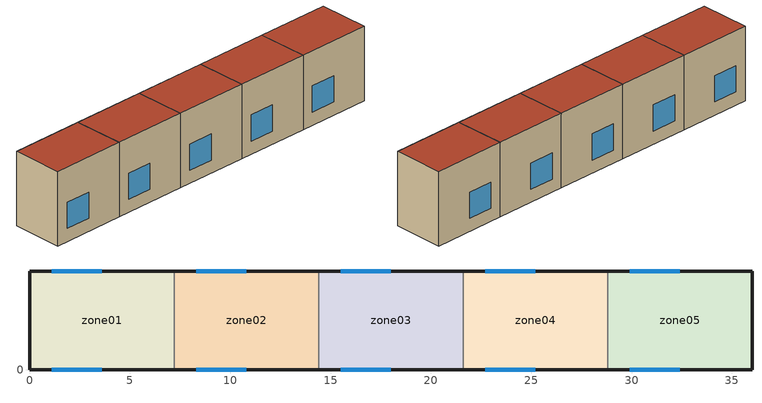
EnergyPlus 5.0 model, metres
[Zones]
zone01
 floor ground (GROUND_FLOOR): 0,0 0,4.9 7.2,4.9 7.2,0 z0
 wall outside (EXT_WALL): 7.2,4.9 0,4.9 0,0 7.2,0 z0:7.1
 wall to zone02 (ADJ_WALL): 7.2,0 7.2,4.9 z0:7.1
 window (EXT_WINDOW1): 1.1,0 3.6,0 / 3.6,4.9 1.1,4.9 z1.25:3.75
 roof outside (EXT_ROOF): 7.2,0 7.2,4.9 0,4.9 0,0 z7.1
zone02
 floor ground (GROUND_FLOOR): 7.2,0 7.2,4.9 14.4,4.9 14.4,0 z0
 wall outside (EXT_WALL): 14.4,4.9 7.2,4.9 / 7.2,0 14.4,0 z0:7.1
 wall to zone03 (ADJ_WALL): 14.4,0 14.4,4.9 z0:7.1
 wall to zone01 (ADJ_WALL): 7.2,4.9 7.2,0 z0:7.1
 window (EXT_WINDOW1): 8.3,0 10.8,0 / 10.8,4.9 8.3,4.9 z1.25:3.75
 roof outside (EXT_ROOF): 14.4,0 14.4,4.9 7.2,4.9 7.2,0 z7.1
zone03
 floor ground (GROUND_FLOOR): 14.4,0 14.4,4.9 21.6,4.9 21.6,0 z0
 wall outside (EXT_WALL): 21.6,4.9 14.4,4.9 / 14.4,0 21.6,0 z0:7.1
 wall to zone04 (ADJ_WALL): 21.6,0 21.6,4.9 z0:7.1
 wall to zone02 (ADJ_WALL): 14.4,4.9 14.4,0 z0:7.1
 window (EXT_WINDOW1): 15.5,0 18,0 / 18,4.9 15.5,4.9 z1.25:3.75
 roof outside (EXT_ROOF): 21.6,0 21.6,4.9 14.4,4.9 14.4,0 z7.1
zone04
 floor ground (GROUND_FLOOR): 21.6,0 21.6,4.9 28.8,4.9 28.8,0 z0
 wall outside (EXT_WALL): 28.8,4.9 21.6,4.9 / 21.6,0 28.8,0 z0:7.1
 wall to zone05 (ADJ_WALL): 28.8,0 28.8,4.9 z0:7.1
 wall to zone03 (ADJ_WALL): 21.6,4.9 21.6,0 z0:7.1
 window (EXT_WINDOW1): 22.7,0 25.2,0 / 25.2,4.9 22.7,4.9 z1.25:3.75
 roof outside (EXT_ROOF): 28.8,0 28.8,4.9 21.6,4.9 21.6,0 z7.1
zone05
 floor ground (GROUND_FLOOR): 28.8,0 28.8,4.9 36,4.9 36,0 z0
 wall outside (EXT_WALL): 28.8,0 36,0 36,4.9 28.8,4.9 z0:7.1
 wall to zone04 (ADJ_WALL): 28.8,4.9 28.8,0 z0:7.1
 window (EXT_WINDOW1): 29.9,0 32.4,0 / 32.4,4.9 29.9,4.9 z1.25:3.75
 roof outside (EXT_ROOF): 36,0 36,4.9 28.8,4.9 28.8,0 z7.1
[Building]
TRNSYS18: North Axis {deg}=0; Terrain=City; Loads Convergence Tolerance Value=0; Temperature Convergence Tolerance Value {deltaC}=0; Solar Distribution=FullInteriorAndExterior; Maximum Number of Warmup Days=0
[Site:Location]
not used: Latitude {deg}=0; Longitude {deg}=0; Time Zone {hr}=0; Elevation {m}=0
[Construction]
GROUND_FLOOR; EXT_WALL; EXT_ROOF; ADJ_WALL; EXT_WINDOW1: 
[WindowProperty:ShadingControl]
ESHADE=0; ISHADE=INPUT 1*MAX_ISHADE : SHADECNTRL=ISHADE_INTERNAL
[SurfaceProperty:OtherSideCoefficients]
BOUNDARY=IDENTICAL; BOUNDARY=INPUT 1*TBOUNDARY; BOUNDARY=INPUT 1*TBOUNDARY_2; BOUNDARY=INPUT 1*TBOUNDARY_3; BOUNDARY=INPUT 1*TGROUND; BOUNDARY=20; BOUNDARY=15
[Zone] Multiplier=1
zone01; zone02; zone03; zone04; zone05
